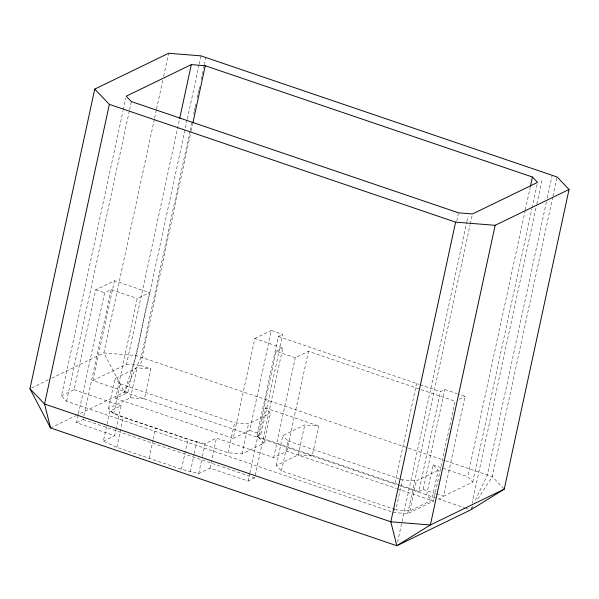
<?xml version="1.0" encoding="UTF-8"?>
<svg xmlns="http://www.w3.org/2000/svg" width="599" height="599" viewBox="0 0 599 599"><rect width="100%" height="100%" fill="white"/><g stroke="black" fill="none" stroke-linecap="round" stroke-linejoin="round"><path stroke-width="0.45" stroke-dasharray="3 2.25" d="M249.895 472.911L276.206 351.224L295.277 357.708L308.44 351.321L455.113 401.21L433.511 501.101L407.679 513.628L393.753 512.512L66.571 401.233L61.427 395.864L123.057 110.815M123.259 109.902L125.827 98.019M66.571 401.233L129.391 110.703M129.586 109.789L131.361 101.568M61.427 395.864L74.096 389.717L95.698 289.826L114.446 280.736L149.421 292.626L127.819 392.517L115.652 398.417L137.253 298.527L149.421 292.626M116.228 428.42L114.656 435.683L76.522 422.707L78.289 414.538M78.484 413.632L104.593 292.851L111.182 289.661L137.253 298.527M76.522 422.707L83.104 419.517L83.695 416.777M83.897 415.856L111.182 289.661M127.819 392.517L92.852 380.62L114.446 280.736M154.4 119.059L103.837 352.938L124.442 392.12L397.556 485.018M154.602 118.145L156.376 109.917M156.571 109.003L162.898 79.772M163.684 76.118L168.626 53.274M108.561 408.451L115.038 378.486L136.984 367.838L150.911 368.954L144.434 398.919L130.507 397.803L108.561 408.451L113.705 413.819L228.114 452.732L242.033 453.847L263.979 443.208L270.463 413.235L265.32 407.867L258.835 437.832L263.979 443.208M115.652 398.417L233.228 438.408L254.822 338.517L282.788 348.034L254.717 477.89L248.128 481.079L209.994 468.111L198.696 473.584L181.49 469.279L116.827 447.288L103.357 441.164L109.834 411.191L121.133 405.718L116.423 427.506M113.705 413.819L120.189 383.854L115.038 378.486M92.852 380.62L126.531 364.282L179.475 119.433M187.173 119.822L136.213 355.529L124.442 392.12L76.59 415.332M187.367 118.909L199.025 64.999M199.22 64.086L201.002 55.864M116.827 447.288L123.304 417.316L109.834 411.191M130.507 397.803L136.984 367.838M189.92 131.54L141.132 357.206L124.442 392.12M190.115 130.627L192.092 121.492M193.672 114.184L194.263 111.444M194.465 110.53L195.057 107.79M195.252 106.877L195.843 104.136M197.228 97.742L198.022 94.08M198.217 93.167L198.808 90.427M199.003 89.513L199.602 86.773M201.182 79.465L203.353 69.417M203.548 68.503L204.139 65.763M204.341 64.849L205.921 57.541M126.531 364.282L140.458 365.397L191.029 131.51M191.223 130.597L192.608 124.203M149.158 458.28L153.082 440.123M153.284 439.209L155.635 428.315M181.49 469.279L187.966 439.314L123.304 417.316M190.37 471.683L194.098 454.431M194.301 453.525L196.854 441.718L187.966 439.314M198.696 473.584L202.23 457.239M202.432 456.333L205.18 443.619L216.471 438.139L273.676 457.599L286.846 451.212L396.403 488.477M209.994 468.111L216.471 438.139M228.114 452.732L234.591 422.767L248.518 423.882L270.463 413.235M242.033 453.847L248.518 423.882M233.228 438.408L249.731 430.404L271.332 330.513L282.698 334.377L261.104 434.268L256.761 436.371L278.363 336.488L282.698 334.377M248.128 481.079L249.701 473.816M273.676 457.599L295.277 357.708M276.326 465.513L282.803 435.54L304.749 424.901L318.675 426.016L312.191 455.981L298.272 454.866L276.326 465.513L281.47 470.881L394.12 509.195M281.47 470.881L287.947 440.916L282.803 435.54M286.846 451.212L308.44 351.321M298.272 454.866L304.749 424.901M395.003 483.393L416.604 383.502M394.149 510.685L394.741 507.945M456.767 221.068L458.347 213.761M438.221 470.297L416.283 480.945L402.356 479.829L395.879 509.794L409.798 510.91L431.744 500.262L438.221 470.297L433.077 464.929L426.6 494.894L431.744 500.262M397.594 542.073L466.696 222.484M466.891 221.57L468.074 216.089M407.679 513.628L470.095 224.924M470.29 224.011L472.267 214.876M409.798 510.91L416.283 480.945M256.761 436.371L418.843 491.502L440.437 391.611L444.78 389.507L457.104 393.7M418.843 491.502L423.179 489.398L444.78 389.507M436.394 493.89L443.44 496.286L465.034 396.396L457.988 394M443.44 496.286L472.783 482.053L467.639 476.684L525.121 210.818M525.316 209.905L530.257 187.068M472.783 482.053L531.845 208.879M532.039 207.965L537.176 184.215M472.072 503.497L536.629 204.91M536.824 203.997L541.96 180.254M546.438 201.803L487.376 474.977L474.266 502.411M547.231 198.149L552.166 175.305M552.742 197.078L492.296 476.647L476.722 500.614M552.937 196.165L556.89 177.896M471.488 508.229L472.282 506.567M471.196 509.12L473.704 505.249M31.627 387.965L48.422 379.818M51.776 378.186L103.837 352.938L136.213 355.529L444.87 460.519M50.563 427.956L75.751 415.743M254.822 338.517L271.332 330.513M276.206 351.224L282.788 348.034M103.357 441.164L114.656 435.683M459.246 399.204L465.034 396.396M196.854 441.718L205.18 443.619M278.363 336.488L419.248 384.408M420.131 384.708L440.437 391.611M95.698 289.826L104.593 292.851M445.753 460.818L492.296 476.647L504.261 489.136M140.458 365.397L150.911 368.954M265.32 407.867L318.675 426.016M433.077 464.929L467.639 476.684M120.189 383.854L234.591 422.767M287.947 440.916L398.837 478.631M399.713 478.93L402.356 479.829M249.731 430.404L261.104 434.268M423.179 489.398L435.51 493.591M439.097 498.39L440.842 498.982M398.44 485.317L464.517 507.787M465.401 508.094L468.927 509.292M397.287 488.777L433.511 501.101M74.096 389.717L121.133 405.718M83.104 419.517L254.717 477.89"/><path stroke-width="0.9" d="M29.95 388.773L94.739 89.109L168.626 53.274L201.002 55.864L557.085 176.982L569.05 189.471L504.261 489.136L470.694 509.891L396.808 545.726L50.563 427.956L29.95 388.773L44.566 404.04L390.818 521.804L430.374 524.971L504.261 489.136M94.739 89.109L109.355 104.376L44.566 404.04L50.563 427.956M179.67 118.52L191.321 64.617L205.247 65.733L532.429 177.012L537.573 182.388L472.469 213.963L458.542 212.847L131.361 101.568L126.217 96.192L191.321 64.617M192.803 123.289L205.247 65.733M495.163 225.306L455.607 222.139L390.818 521.804L396.808 545.726L430.374 524.971L495.163 225.306L569.05 189.471M530.452 186.147L532.429 177.012M109.355 104.376L455.607 222.139"/></g></svg>
